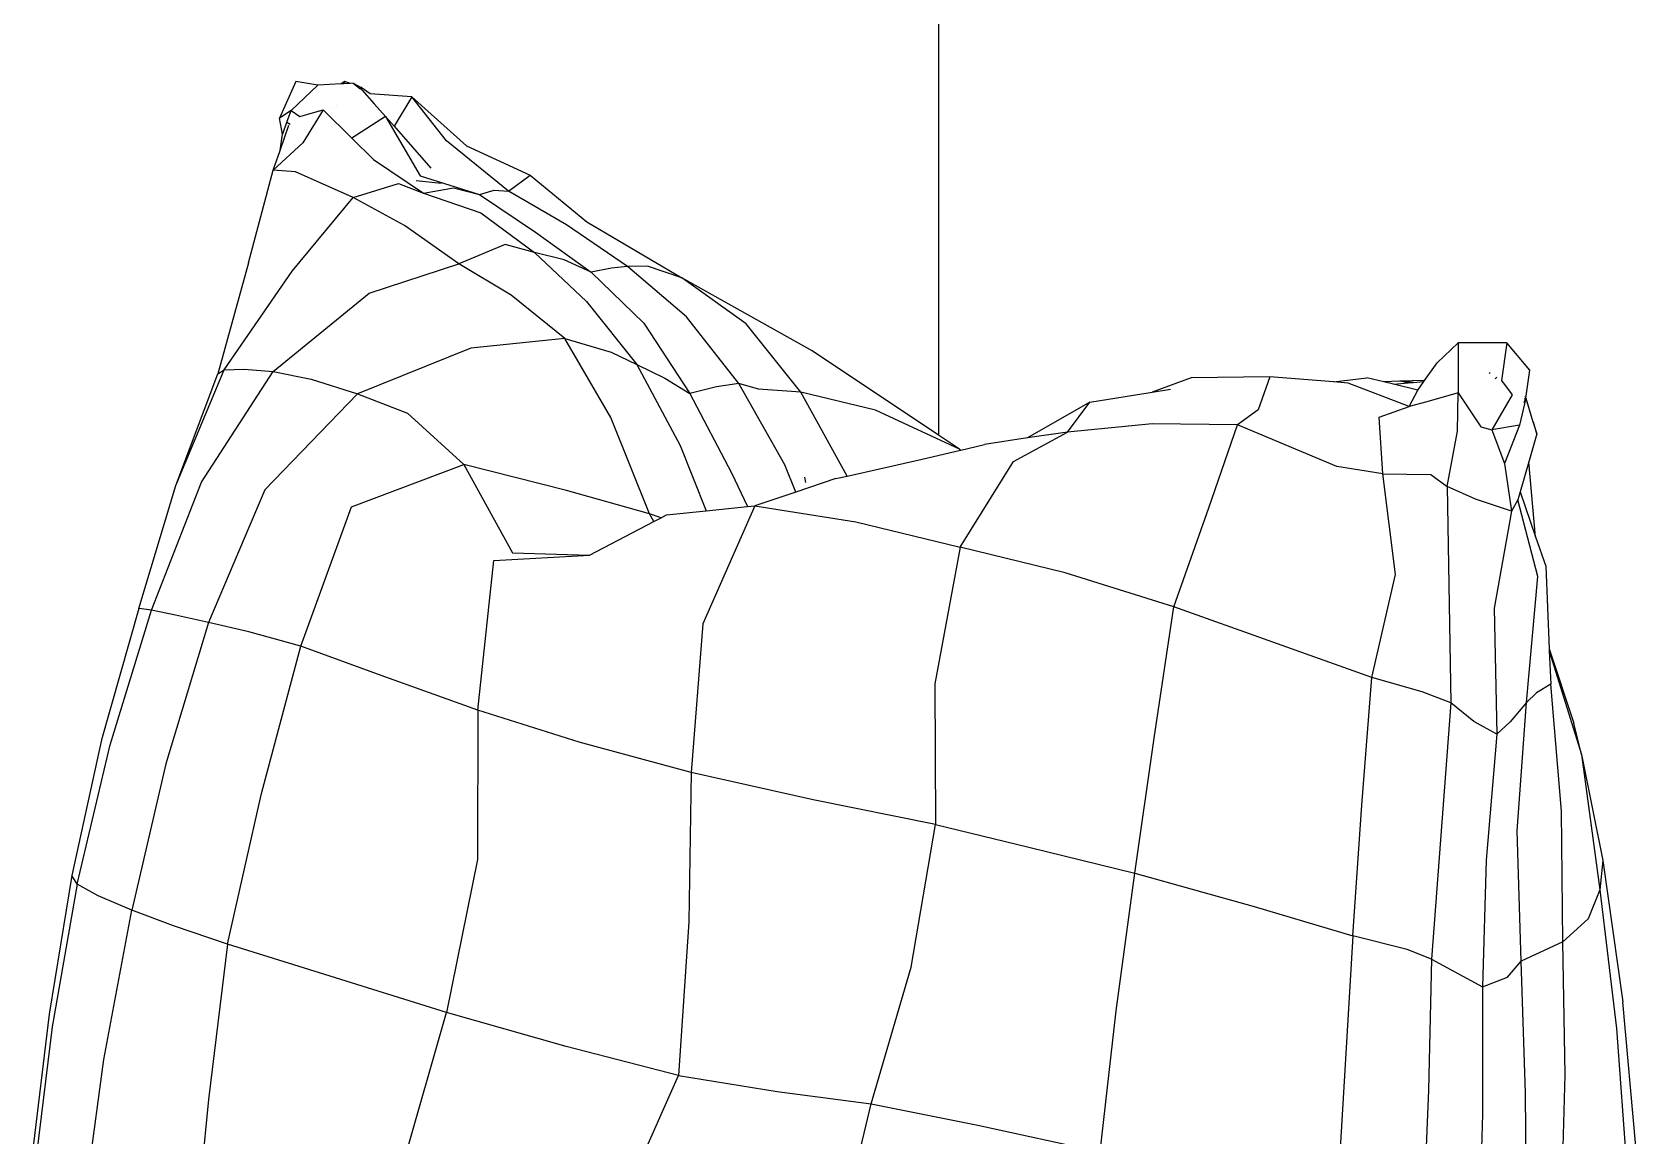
# Model space of a CAD drawing. Extents: x -7815 to 13236, y -6690 to 6575.
# Drawn here: x 3550 to 4092, y -1928 to -1555 of the extents above; entities that cross this region are included whole.
import ezdxf

# ---------------------------------------------------------------- set-up
doc = ezdxf.new("R2010")
doc.units = 0
doc.layers.get('0').update_dxf_attribs({"linetype": 'CONTINUOUS'})

msp = doc.modelspace()

# ---------------------------------------------------------------- linework, layer by layer
for p, q in [((3856.11, 728.54), (3856.11, -1690.89)), ((3639.09, -1571.53), (3633.52, -1583.89)), ((3646.52, -1572.74), (3637.5, -1581.26)), ((3646.52, -1572.74), (3639.09, -1571.53)), ((3654.43, -1572.32), (3646.52, -1572.74)), ((3655.6, -1571.5), (3654.43, -1572.32)), ((3655.07, -1572.29), (3654.43, -1572.32)), ((3655.07, -1572.29), (3655.6, -1571.5)), ((3655.33, -1572.28), (3655.07, -1572.29)), ((3655.6, -1571.5), (3655.33, -1572.28)), ((3657.38, -1572.17), (3655.33, -1572.28)), ((3657.38, -1572.17), (3655.6, -1571.5)), ((3658.39, -1572.12), (3657.38, -1572.17)), ((3658.39, -1572.12), (3661.17, -1573.6)), ((3658.39, -1572.12), (3659.55, -1572.99)), ((3661.17, -1573.6), (3659.55, -1572.99)), ((3659.55, -1572.99), (3660.67, -1573.83)), ((3661.17, -1573.6), (3660.67, -1573.83)), ((3660.67, -1573.83), (3661.1, -1574.15)), ((3661.17, -1573.6), (3661.1, -1574.15)), ((3661.1, -1574.15), (3661.41, -1574.38)), ((3664.19, -1575.7), (3661.17, -1573.6)), ((3661.41, -1574.38), (3665.55, -1579.07)), ((3678.22, -1576.7), (3664.19, -1575.7)), ((3637.5, -1581.26), (3633.52, -1583.89)), ((3636.04, -1585.28), (3637.5, -1581.26)), ((3637.5, -1581.26), (3640.41, -1583.36)), ((3648.33, -1581.09), (3641.39, -1592.2)), ((3643.6, -1582.44), (3646.3, -1581.67)), ((3646.22, -1581.58), (3646.3, -1581.67)), ((3646.3, -1581.67), (3648.33, -1581.09)), ((3648.33, -1581.09), (3657.95, -1590.6)), ((3650.87, -1580.23), (3650.88, -1580.15)), ((3652.73, -1579.58), (3652.72, -1579.61)), ((3665.71, -1579.12), (3665.55, -1579.07)), ((3665.55, -1579.07), (3669.38, -1583.39)), ((3678.22, -1576.7), (3672.24, -1586.64)), ((3678.22, -1576.7), (3696.67, -1593.21)), ((3689.98, -1591.56), (3678.22, -1576.7)), ((3634.61, -1589.29), (3633.52, -1583.89)), ((3633.74, -1594.76), (3636.74, -1586.29)), ((3634.63, -1589.16), (3636.04, -1585.28)), ((3636.04, -1585.28), (3637.2, -1585.92)), ((3640.41, -1583.36), (3643.6, -1582.44)), ((3643.6, -1582.44), (3643.62, -1582.37)), ((3669.38, -1583.39), (3657.95, -1590.6)), ((3669.38, -1583.39), (3681.07, -1603.39)), ((3669.38, -1583.39), (3672.24, -1586.64)), ((3672.24, -1586.64), (3684.67, -1600.76)), ((3641.39, -1592.2), (3631.36, -1601.46)), ((3633.74, -1594.76), (3634.61, -1589.29)), ((3634.61, -1589.29), (3634.63, -1589.16)), ((3634.61, -1589.31), (3634.61, -1589.29)), ((3657.95, -1590.6), (3665.27, -1597.82)), ((3710.9, -1608.58), (3689.98, -1591.56)), ((3631.36, -1601.46), (3633.74, -1594.76)), ((3665.27, -1597.82), (3682.21, -1609.2)), ((3696.67, -1593.21), (3718.21, -1603.15)), ((3623.14, -1632.74), (3631.36, -1601.46)), ((3638.97, -1602), (3631.36, -1601.46)), ((3658.4, -1610.72), (3638.97, -1602)), ((3681.07, -1603.39), (3701.13, -1609.65)), ((3710.9, -1608.58), (3718.21, -1603.15)), ((3718.21, -1603.15), (3737.35, -1618.85)), ((3658.4, -1610.72), (3673.79, -1605.94)), ((3673.79, -1605.94), (3682.21, -1609.2)), ((3688.11, -1605.93), (3679.76, -1605.08)), ((3682.21, -1609.2), (3692.29, -1607.43)), ((3692.29, -1607.43), (3701.13, -1609.65)), ((3701.13, -1609.65), (3706.08, -1608.24)), ((3706.08, -1608.24), (3710.9, -1608.58)), ((3730.44, -1619.94), (3710.9, -1608.58)), ((3637.84, -1635.55), (3658.4, -1610.72)), ((3675.72, -1620.14), (3658.4, -1610.72)), ((3682.21, -1609.2), (3701.52, -1615.88)), ((3701.13, -1609.65), (3720.05, -1622.44)), ((3701.52, -1615.88), (3719.71, -1629.2)), ((3736.99, -1618.63), (3737.35, -1618.85)), ((3737.35, -1618.85), (3769.5, -1637.81)), ((3694.11, -1633.05), (3675.72, -1620.14)), ((3720.05, -1622.44), (3738.77, -1635.84)), ((3751.11, -1633.98), (3730.44, -1619.94)), ((3709.75, -1626.56), (3694.11, -1633.05)), ((3719.71, -1629.2), (3709.75, -1626.56)), ((3719.71, -1629.2), (3737.28, -1645.74)), ((3729.74, -1631.77), (3719.71, -1629.2)), ((3623.14, -1632.74), (3612.73, -1670.19)), ((3614.83, -1668.86), (3637.84, -1635.55)), ((3663.87, -1642.96), (3694.11, -1633.05)), ((3711.85, -1643.69), (3694.11, -1633.05)), ((3738.77, -1635.84), (3729.74, -1631.77)), ((3745.65, -1634.53), (3738.77, -1635.84)), ((3738.77, -1635.84), (3756.66, -1653.07)), ((3751.11, -1633.98), (3745.65, -1634.53)), ((3757.8, -1633.89), (3751.11, -1633.98)), ((3770.97, -1650.97), (3751.11, -1633.98)), ((3769.5, -1637.81), (3757.8, -1633.89)), ((3813.5, -1662.42), (3769.5, -1637.81)), ((3791.17, -1653.33), (3769.5, -1637.81)), ((3631.47, -1669.46), (3663.87, -1642.96)), ((3729.93, -1658.28), (3711.85, -1643.69)), ((3737.28, -1645.74), (3754.19, -1667.02)), ((3788.69, -1673.52), (3770.97, -1650.97)), ((3756.66, -1653.07), (3772.13, -1676.8)), ((3809.69, -1676.41), (3791.17, -1653.33)), ((3698.15, -1661.58), (3659.93, -1676.97)), ((3729.93, -1658.28), (3698.15, -1661.58)), ((3729.93, -1658.28), (3745.55, -1662.87)), ((3745.51, -1684.94), (3729.93, -1658.28)), ((3745.55, -1662.87), (3754.19, -1667.02)), ((3856.11, -1690.89), (3813.5, -1662.42)), ((4031.65, -1659.73), (4024.61, -1666.49)), ((4031.65, -1659.73), (4031.63, -1676.66)), ((4048.06, -1659.72), (4031.65, -1659.73)), ((4048.06, -1659.72), (4046.32, -1672.43)), ((4055.82, -1668.95), (4048.06, -1659.72)), ((3754.19, -1667.02), (3768.93, -1694.46)), ((3754.19, -1667.02), (3763.67, -1671.68)), ((4020.32, -1672.51), (4024.61, -1666.49)), ((3598.5, -1707.96), (3614.83, -1668.86)), ((3598.5, -1707.96), (3612.73, -1670.19)), ((3607.21, -1706.78), (3631.47, -1669.46)), ((3612.73, -1670.19), (3614.83, -1668.86)), ((3614.83, -1668.86), (3621.62, -1668.67)), ((3621.62, -1668.67), (3631.47, -1669.46)), ((3631.47, -1669.46), (3644.3, -1671.96)), ((3644.3, -1671.96), (3659.93, -1676.97)), ((3763.67, -1671.68), (3772.13, -1676.8)), ((3788.69, -1673.52), (3781.12, -1674.63)), ((3795.38, -1675.4), (3788.69, -1673.52)), ((3804.18, -1700.89), (3788.69, -1673.52)), ((3941.51, -1671.57), (3928.32, -1676.35)), ((3968.09, -1671.24), (3941.51, -1671.57)), ((3968.09, -1671.24), (3964.1, -1682.37)), ((3989.5, -1672.96), (3968.09, -1671.24)), ((3989.5, -1672.96), (4000.76, -1671.57)), ((3994.49, -1673.36), (3989.5, -1672.96)), ((4015.08, -1681.25), (3994.49, -1673.36)), ((4006.51, -1672.94), (4000.76, -1671.57)), ((4011.98, -1672.72), (4006.51, -1672.94)), ((4009.87, -1673.74), (4006.51, -1672.94)), ((4009.87, -1673.74), (4014.82, -1673.29)), ((4018.06, -1675.69), (4009.87, -1673.74)), ((4020.32, -1672.51), (4011.98, -1672.72)), ((4016.47, -1673.14), (4011.98, -1672.72)), ((4014.82, -1673.29), (4011.98, -1672.72)), ((4014.82, -1673.29), (4016.47, -1673.14)), ((4016.47, -1673.14), (4020.11, -1672.81)), ((4018.06, -1675.69), (4020.11, -1672.81)), ((4020.11, -1672.81), (4020.32, -1672.51)), ((4042.19, -1670.06), (4042.43, -1669.63)), ((4044.12, -1671.88), (4044.74, -1671.29)), ((4046.32, -1672.43), (4049.85, -1677.31)), ((4054.46, -1678.45), (4055.82, -1668.95)), ((3659.93, -1676.97), (3628.63, -1709.34)), ((3659.93, -1676.97), (3676.79, -1683.47)), ((3781.12, -1674.63), (3772.13, -1676.8)), ((3772.13, -1676.8), (3786.22, -1703.64)), ((3809.69, -1676.41), (3795.38, -1675.4)), ((3834.89, -1682.52), (3809.69, -1676.41)), ((3825.32, -1704.74), (3809.69, -1676.41)), ((3907.23, -1679.8), (3928.32, -1676.35)), ((3928.32, -1676.35), (3934.45, -1675.34)), ((4015.08, -1681.25), (4018.06, -1675.69)), ((4031.63, -1676.66), (4021.1, -1679.65)), ((4031.48, -1689.52), (4031.63, -1676.66)), ((4031.63, -1676.66), (4039.33, -1688.12)), ((4049.85, -1677.31), (4043.01, -1689.16)), ((4054.46, -1678.45), (4052.4, -1687.57)), ((4054.46, -1678.45), (4053.79, -1680)), ((4054.04, -1678.62), (4054.46, -1678.45)), ((4054.2, -1677.76), (4054.46, -1678.45)), ((4054.46, -1678.45), (4056.92, -1686.38)), ((3676.79, -1683.47), (3695.77, -1700.86)), ((3863.25, -1695.66), (3834.89, -1682.52)), ((3907.23, -1679.8), (3886.25, -1691.87)), ((3899.71, -1689.86), (3907.23, -1679.8)), ((3964.1, -1682.37), (3957.09, -1687.48)), ((4004.92, -1684.89), (4015.08, -1681.25)), ((4021.1, -1679.65), (4015.08, -1681.25)), ((3758.49, -1717.49), (3745.51, -1684.94)), ((3881.49, -1699.76), (3899.71, -1689.86)), ((3899.71, -1689.86), (3886.25, -1691.87)), ((3928.31, -1687.07), (3899.71, -1689.86)), ((3957.09, -1687.48), (3928.31, -1687.07)), ((3947.39, -1715.47), (3957.09, -1687.48)), ((3990.62, -1701.45), (3957.09, -1687.48)), ((4006.2, -1703.95), (4004.92, -1684.89)), ((4027.92, -1708.22), (4031.48, -1689.52)), ((4039.33, -1688.12), (4043.01, -1689.16)), ((4052.4, -1687.57), (4043.01, -1689.16)), ((4043.01, -1689.16), (4047.33, -1700.47)), ((4052.4, -1687.57), (4047.33, -1700.47)), ((4057.11, -1686.51), (4056.92, -1686.38)), ((4056.92, -1686.38), (4057.02, -1686.7)), ((4057.02, -1686.7), (4057.11, -1686.51)), ((4057.02, -1686.7), (4058.21, -1690.52)), ((4058.21, -1690.52), (4057.11, -1686.51)), ((3768.93, -1694.46), (3777.68, -1716.48)), ((3863.25, -1695.66), (3856.11, -1690.89)), ((3863.66, -1695.96), (3871.64, -1694.06)), ((3886.25, -1691.87), (3871.64, -1694.06)), ((4058.21, -1690.52), (4055.5, -1699.89)), ((3657.85, -1715.1), (3695.77, -1700.86)), ((3695.77, -1700.86), (3712.23, -1730.61)), ((3730.47, -1709.59), (3695.77, -1700.86)), ((3807.97, -1710.14), (3804.18, -1700.89)), ((3825.32, -1704.74), (3850.62, -1699.06)), ((3850.62, -1699.06), (3863.56, -1695.99)), ((3863.25, -1695.66), (3863.56, -1695.99)), ((3863.25, -1695.66), (3863.66, -1695.96)), ((3863.41, -1728.79), (3881.49, -1699.76)), ((3863.56, -1695.99), (3863.66, -1695.96)), ((4047.33, -1700.47), (4049.7, -1716.63)), ((4055.5, -1699.89), (4052.56, -1710.05)), ((4057.81, -1725.23), (4055.5, -1699.89)), ((3786.22, -1703.64), (3791.6, -1715.04)), ((3821.51, -1705.59), (3807.97, -1710.14)), ((3811.38, -1706.87), (3810.98, -1705.09)), ((3821.51, -1705.59), (3825.32, -1704.74)), ((4006.2, -1703.95), (3990.62, -1701.45)), ((4006.2, -1703.95), (4022.44, -1704.15)), ((4010.52, -1737.99), (4006.2, -1703.95)), ((4022.44, -1704.15), (4027.92, -1708.22)), ((3586.01, -1749.48), (3598.5, -1707.96)), ((3590.28, -1750.06), (3607.21, -1706.78)), ((3628.63, -1709.34), (3609.61, -1754.17)), ((3758.49, -1717.49), (3730.47, -1709.59)), ((3807.97, -1710.14), (3794.15, -1714.77)), ((4037.51, -1712.52), (4027.92, -1708.22)), ((4027.92, -1708.22), (4029.17, -1781.24)), ((4052.56, -1710.05), (4051.78, -1712.72)), ((4052.56, -1710.05), (4057.81, -1725.23)), ((3640.73, -1762.18), (3657.85, -1715.1)), ((3764.3, -1717.86), (3777.68, -1716.48)), ((3794.15, -1714.77), (3776.52, -1754.67)), ((3777.68, -1716.48), (3791.6, -1715.04)), ((3791.6, -1715.04), (3794.15, -1714.77)), ((3794.15, -1714.77), (3828.19, -1720.16)), ((3935.61, -1748.92), (3947.39, -1715.47)), ((4049.7, -1716.63), (4037.51, -1712.52)), ((4049.7, -1716.63), (4043.83, -1749.3)), ((4051.78, -1712.72), (4049.7, -1716.63)), ((4058.55, -1738.62), (4051.78, -1712.72)), ((3738.21, -1731.44), (3760.03, -1720.08)), ((3762.5, -1718.8), (3758.49, -1717.49)), ((3760.03, -1720.08), (3758.49, -1717.49)), ((3760.03, -1720.08), (3762.5, -1718.8)), ((3762.5, -1718.8), (3764.3, -1717.86)), ((3828.19, -1720.16), (3863.41, -1728.79)), ((4057.81, -1725.23), (4061.23, -1735.1)), ((3700.59, -1783.74), (3705.92, -1733.2)), ((3705.92, -1733.2), (3738.21, -1731.44)), ((3712.23, -1730.61), (3738.21, -1731.44)), ((3863.41, -1728.79), (3854.95, -1774.92)), ((3898.97, -1737.4), (3863.41, -1728.79)), ((3935.61, -1748.92), (3898.97, -1737.4)), ((4002.44, -1772.74), (4010.52, -1737.99)), ((4054.72, -1781.23), (4058.55, -1738.62)), ((4061.23, -1735.1), (4062.41, -1763.08)), ((3586.01, -1749.48), (3573.44, -1793.79)), ((3590.28, -1750.06), (3586.01, -1749.48)), ((3929.02, -1793.19), (3935.61, -1748.92)), ((4002.44, -1772.74), (3935.61, -1748.92)), ((4043.83, -1749.3), (4044.72, -1791.91)), ((3576.37, -1795.47), (3590.28, -1750.06)), ((3598.39, -1751.67), (3590.28, -1750.06)), ((3609.61, -1754.17), (3595.11, -1801.92)), ((3609.61, -1754.17), (3598.39, -1751.67)), ((3623.2, -1757.32), (3609.61, -1754.17)), ((3776.52, -1754.67), (3772.64, -1804.76)), ((3640.73, -1762.18), (3623.2, -1757.32)), ((3627.45, -1811.87), (3640.73, -1762.18)), ((3667.86, -1772.03), (3640.73, -1762.18)), ((4062.41, -1763.08), (4070.73, -1788.13)), ((4062.41, -1763.08), (4062.44, -1763.72)), ((4062.44, -1763.72), (4073.26, -1798.78)), ((4062.44, -1763.72), (4062.92, -1774.95)), ((3700.59, -1783.74), (3667.86, -1772.03)), ((3854.95, -1774.92), (3855.13, -1822.33)), ((3999.1, -1815.89), (4002.44, -1772.74)), ((4019.48, -1777.54), (4002.44, -1772.74)), ((4062.92, -1774.95), (4058.14, -1777.97)), ((4066.53, -1817.89), (4062.92, -1774.95)), ((4029.17, -1781.24), (4019.48, -1777.54)), ((4029.17, -1781.24), (4022.69, -1867.86)), ((4036.95, -1787.56), (4029.17, -1781.24)), ((4054.72, -1781.23), (4049.23, -1787.76)), ((4051.6, -1824.5), (4054.72, -1781.23)), ((4058.14, -1777.97), (4054.72, -1781.23)), ((3700.59, -1783.74), (3700.48, -1834.23)), ((3734.76, -1794.56), (3700.59, -1783.74)), ((4044.72, -1791.91), (4036.95, -1787.56)), ((4044.72, -1791.91), (4041.07, -1834.41)), ((4049.23, -1787.76), (4044.72, -1791.91)), ((4073.26, -1798.78), (4070.73, -1788.13)), ((3573.44, -1793.79), (3563.41, -1839.58)), ((3565.2, -1842.47), (3576.37, -1795.47)), ((3772.64, -1804.76), (3734.76, -1794.56)), ((3922.48, -1838.84), (3929.02, -1793.19)), ((3595.11, -1801.92), (3583.63, -1851.31)), ((4073.26, -1798.78), (4079.55, -1844.48)), ((4073.26, -1798.78), (4080.5, -1834.47)), ((3772.64, -1804.76), (3771.8, -1855.27)), ((3813.79, -1814.01), (3772.64, -1804.76)), ((3615.99, -1862.77), (3627.45, -1811.87)), ((3855.13, -1822.33), (3813.79, -1814.01)), ((3996.13, -1859.92), (3999.1, -1815.89)), ((4067.01, -1862), (4066.53, -1817.89)), ((3846.92, -1870.57), (3855.13, -1822.33)), ((3855.13, -1822.33), (3886.7, -1830.01)), ((4052.93, -1868.46), (4051.6, -1824.5)), ((3886.7, -1830.01), (3922.48, -1838.84)), ((3700.48, -1834.23), (3690.01, -1885.87)), ((4041.07, -1834.41), (4039.85, -1877.16)), ((4080.5, -1834.47), (4079.55, -1844.48)), ((4080.5, -1834.47), (4087.25, -1882.24)), ((3563.41, -1839.58), (3555.72, -1886.42)), ((3565.2, -1842.47), (3563.41, -1839.58)), ((3916.17, -1885.3), (3922.48, -1838.84)), ((3922.48, -1838.84), (3962.77, -1850)), ((3565.2, -1842.47), (3556.72, -1890.65)), ((3572.27, -1846.48), (3565.2, -1842.47)), ((3583.63, -1851.31), (3572.27, -1846.48)), ((4079.55, -1844.48), (4075.6, -1854.25)), ((4079.55, -1844.48), (4085.14, -1891.24)), ((3574.2, -1901.68), (3583.63, -1851.31)), ((3597.75, -1856.59), (3583.63, -1851.31)), ((3962.77, -1850), (3996.13, -1859.92)), ((3615.99, -1862.77), (3597.75, -1856.59)), ((3771.8, -1855.27), (3768.36, -1907.14)), ((4075.6, -1854.25), (4067.01, -1862)), ((3615.99, -1862.77), (3609.63, -1915.26)), ((3648.88, -1873), (3615.99, -1862.77)), ((3996.13, -1859.92), (3990.73, -1950.02)), ((4014.47, -1864.58), (3996.13, -1859.92)), ((4067.01, -1862), (4052.93, -1868.46)), ((4067.82, -1906.91), (4067.01, -1862)), ((4022.69, -1867.86), (4014.47, -1864.58)), ((4022.69, -1867.86), (4021.64, -1912.11)), ((4022.69, -1867.86), (4039.85, -1877.16)), ((4048.34, -1873.87), (4052.93, -1868.46)), ((4054.44, -1912.94), (4052.93, -1868.46)), ((3690.01, -1885.87), (3648.88, -1873)), ((3833.4, -1916.65), (3846.92, -1870.57)), ((4039.85, -1877.16), (4048.34, -1873.87)), ((4039.85, -1877.16), (4039.92, -1920.2)), ((4091.69, -1931.1), (4087.25, -1882.24)), ((3555.72, -1886.42), (3549.99, -1933.91)), ((3675.62, -1935.81), (3690.01, -1885.87)), ((3730.35, -1897.32), (3690.01, -1885.87)), ((3910.72, -1932.92), (3916.17, -1885.3)), ((3556.72, -1890.65), (3550.8, -1939.6)), ((4085.14, -1891.24), (4088.65, -1939.01)), ((3768.36, -1907.14), (3730.35, -1897.32)), ((3567.25, -1952.88), (3574.2, -1901.68)), ((3749.02, -1950.59), (3768.36, -1907.14)), ((3768.36, -1907.14), (3801.59, -1912.53)), ((4021.64, -1912.11), (4019.73, -1956.61)), ((4066.6, -1952.26), (4067.82, -1906.91)), ((3609.63, -1915.26), (3604.25, -1968.1)), ((3801.59, -1912.53), (3833.4, -1916.65)), ((3821.88, -1964.45), (3833.4, -1916.65)), ((3833.4, -1916.65), (3869.45, -1923.91)), ((4054.74, -1957.54), (4054.44, -1912.94)), ((4039.92, -1920.2), (4038.6, -1963.11)), ((3869.45, -1923.91), (3910.72, -1932.92))]:
    msp.add_line(p, q)

doc.saveas('drawing.dxf')
